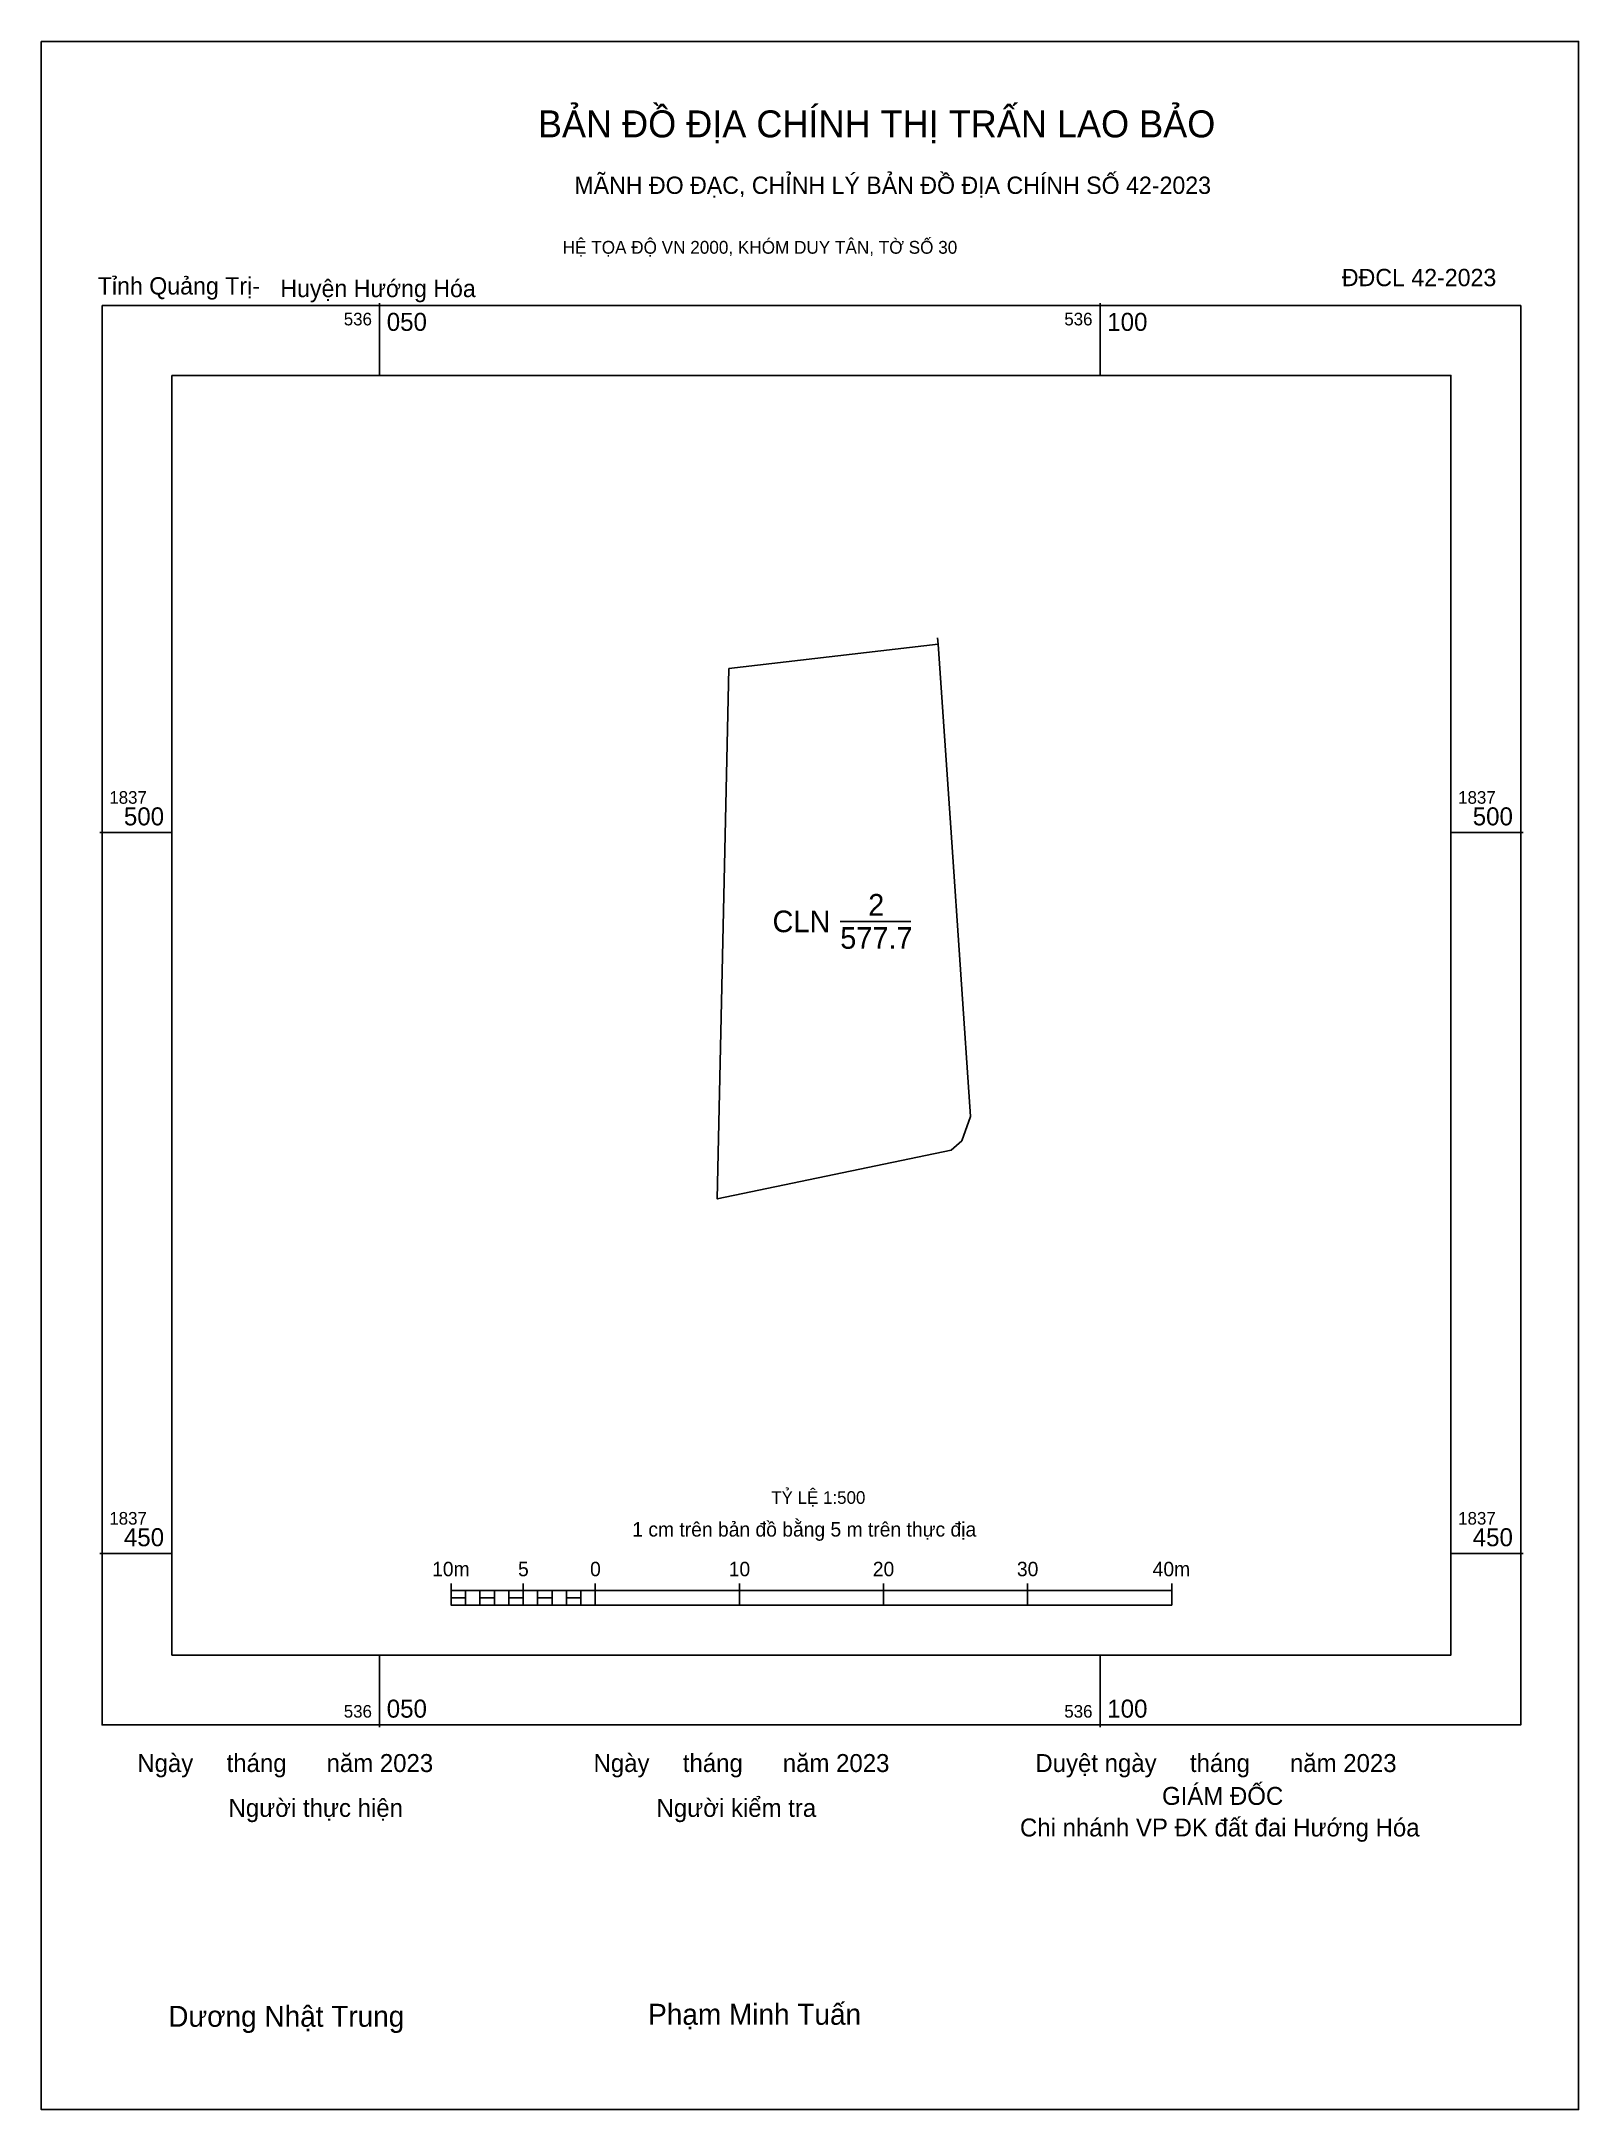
# Model space of a CAD drawing. Extents: x 536027 to 536133, y 1837411 to 1837555.
import ezdxf

# ---------------------------------------------------------------- set-up
doc = ezdxf.new("R2010")
doc.units = 0
for name, color, linetype in [('Level 10', 7, 'Continuous'), ('Level 13', 7, 'Continuous'), ('Level 15', 7, 'Continuous'), ('Level 23', 7, 'Continuous'), ('Level 27', 7, 'Continuous'), ('Level 29', 7, 'Continuous'), ('Level 6', 7, 'Continuous'), ('Level 62', 7, 'Continuous'), ('Level 63', 7, 'Continuous'), ('Level 9', 7, 'Continuous')]:
    doc.layers.add(name, color=color, linetype=linetype)

msp = doc.modelspace()

# ---------------------------------------------------------------- linework, layer by layer
at = {"layer": 'Level 10'}
msp.add_line((536081.97, 1837493.84), (536086.86, 1837493.84), dxfattribs=at)
msp.add_lwpolyline([(536088.76, 1837513.08), (536089.66, 1837500), (536091, 1837480.31), (536090.4, 1837478.63), (536089.67, 1837477.98), (536073.44, 1837474.59), (536074.25, 1837511.38)], close=True, dxfattribs=at)
at = {"layer": 'Level 15'}
msp.add_lwpolyline([(536026.53, 1837554.88), (536133.21, 1837554.88), (536133.21, 1837411.42), (536026.53, 1837411.42)], close=True, dxfattribs=at)
at = {"layer": 'Level 23'}
for p, q in [((536088.76, 1837513.08), (536089.66, 1837500)), ((536089.66, 1837500), (536091, 1837480.31))]:
    msp.add_line(p, q, dxfattribs=at)
at = {"layer": 'Level 27'}
for p, q in [((536074.25, 1837511.38), (536074.24, 1837511.38)), ((536073.44, 1837474.59), (536073.43, 1837474.59))]:
    msp.add_line(p, q, dxfattribs=at)
at = {"layer": 'Level 29'}
msp.add_lwpolyline([(536088.73, 1837513.5), (536088.76, 1837513.08), (536089.66, 1837500)], dxfattribs=at)
at = {"layer": 'Level 62'}
msp.add_lwpolyline([(536035.59, 1837531.71), (536124.35, 1837531.71), (536124.35, 1837442.95), (536035.59, 1837442.95)], close=True, dxfattribs=at)
at = {"layer": 'Level 63'}
for p, q in [((536050, 1837536.71), (536050, 1837531.71)), ((536100, 1837536.71), (536100, 1837531.71)), ((536030.59, 1837500), (536035.59, 1837500)), ((536124.35, 1837500), (536129.35, 1837500)), ((536030.59, 1837450), (536035.59, 1837450)), ((536124.35, 1837450), (536129.35, 1837450)), ((536054.97, 1837447.92), (536054.97, 1837446.42)), ((536059.97, 1837447.92), (536059.97, 1837446.42)), ((536064.97, 1837447.92), (536064.97, 1837446.42)), ((536074.97, 1837447.92), (536074.97, 1837446.42)), ((536084.97, 1837447.92), (536084.97, 1837446.42)), ((536094.97, 1837447.92), (536094.97, 1837446.42)), ((536104.97, 1837447.92), (536104.97, 1837446.42)), ((536054.97, 1837447.42), (536104.97, 1837447.42)), ((536054.97, 1837446.42), (536104.97, 1837446.42)), ((536055.97, 1837447.42), (536055.97, 1837446.42)), ((536056.97, 1837447.42), (536056.97, 1837446.42)), ((536057.97, 1837447.42), (536057.97, 1837446.42)), ((536058.97, 1837447.42), (536058.97, 1837446.42)), ((536059.97, 1837447.42), (536059.97, 1837446.42)), ((536060.97, 1837447.42), (536060.97, 1837446.42)), ((536061.97, 1837447.42), (536061.97, 1837446.42)), ((536062.97, 1837447.42), (536062.97, 1837446.42)), ((536063.97, 1837447.42), (536063.97, 1837446.42)), ((536064.97, 1837447.42), (536064.97, 1837446.42)), ((536050, 1837442.95), (536050, 1837437.95)), ((536100, 1837442.95), (536100, 1837437.95))]:
    msp.add_line(p, q, dxfattribs=at)
for points in [[(536030.75, 1837536.55), (536129.19, 1837536.55), (536129.19, 1837438.11), (536030.75, 1837438.11)], [(536054.97, 1837446.92), (536055.97, 1837446.92), (536055.97, 1837446.42), (536054.97, 1837446.42)], [(536054.97, 1837446.92), (536055.97, 1837446.92), (536055.97, 1837446.42), (536054.97, 1837446.42)], [(536056.97, 1837446.92), (536057.97, 1837446.92), (536057.97, 1837446.42), (536056.97, 1837446.42)], [(536058.97, 1837446.92), (536059.97, 1837446.92), (536059.97, 1837446.42), (536058.97, 1837446.42)], [(536060.97, 1837446.92), (536061.97, 1837446.92), (536061.97, 1837446.42), (536060.97, 1837446.42)], [(536062.97, 1837446.92), (536063.97, 1837446.92), (536063.97, 1837446.42), (536062.97, 1837446.42)]]:
    msp.add_lwpolyline(points, close=True, dxfattribs=at)

# ---------------------------------------------------------------- texts
at = {"layer": 'Level 13'}
for s, p in [('2', (536083.91, 1837494.24)), ('CLN', (536077.27, 1837493.09)), ('577.7', (536081.97, 1837491.94))]:
    msp.add_text(s, height=1.5, dxfattribs=at).set_placement(p)
at = {"layer": 'Level 6'}
msp.add_text('TỶ LỆ 1:500', height=0.879, dxfattribs=at).set_placement((536077.18, 1837453.44))
at = {"layer": 'Level 63'}
for s, height, p in [('BẢN ĐỒ ĐỊA CHÍNH THỊ TRẤN LAO BẢO', 1.8718, (536060.99, 1837548.22)), ('MÃNH ĐO ĐẠC, CHỈNH LÝ BẢN ĐỒ ĐỊA CHÍNH SỐ 42-2023', 1.2011, (536063.52, 1837544.3)), ('HỆ TỌA ĐỘ VN 2000, KHÓM DUY TÂN, TỜ SỐ 30', 0.8891, (536062.71, 1837540.15)), ('536', 0.875, (536047.52, 1837535.18)), ('050', 1.25, (536050.5, 1837534.8)), ('536', 0.875, (536097.52, 1837535.18)), ('100', 1.25, (536100.5, 1837534.8)), ('1837', 0.875, (536031.25, 1837502)), ('1837', 0.875, (536124.85, 1837502)), ('500', 1.25, (536032.26, 1837500.5)), ('500', 1.25, (536125.86, 1837500.5)), ('1837', 0.875, (536031.25, 1837452)), ('1 cm trên bản đồ bằng 5 m trên thực địa', 1, (536067.54, 1837451.17)), ('1837', 0.875, (536124.85, 1837452)), ('450', 1.25, (536032.26, 1837450.5)), ('450', 1.25, (536125.86, 1837450.5)), ('10m', 1, (536053.65, 1837448.42)), ('5', 1, (536059.61, 1837448.42)), ('0', 1, (536064.61, 1837448.42)), ('10', 1, (536074.23, 1837448.42)), ('20', 1, (536084.23, 1837448.42)), ('30', 1, (536094.23, 1837448.42)), ('40m', 1, (536103.65, 1837448.42)), ('536', 0.875, (536047.52, 1837438.61)), ('050', 1.25, (536050.5, 1837438.61)), ('536', 0.875, (536097.52, 1837438.61)), ('100', 1.25, (536100.5, 1837438.61)), ('Ngày     tháng      năm 2023', 1.2442, (536033.19, 1837434.84)), ('Ngày     tháng      năm 2023', 1.2442, (536064.85, 1837434.84)), ('Duyệt ngày     tháng      năm 2023', 1.2442, (536095.51, 1837434.84)), ('GIÁM ĐỐC', 1.244, (536104.3, 1837432.56)), ('Người thực hiện', 1.2442, (536039.52, 1837431.73)), ('Người kiểm tra', 1.2442, (536069.22, 1837431.73)), ('Chi nhánh VP ĐK đất đai Hướng Hóa', 1.2442, (536094.44, 1837430.37)), ('Dương Nhật Trung', 1.4512, (536035.34, 1837417.17)), ('Phạm Minh Tuấn', 1.4512, (536068.64, 1837417.31))]:
    msp.add_text(s, height=height, dxfattribs=at).set_placement(p)
at = {"layer": 'Level 9'}
for s, p in [('Tỉnh Quảng Trị-', (536030.45, 1837537.32)), ('Huyện Hướng Hóa', (536043.12, 1837537.14)), ('ĐĐCL 42-2023', (536116.78, 1837537.9))]:
    msp.add_text(s, height=1.2011, dxfattribs=at).set_placement(p)

doc.saveas('drawing.dxf')
